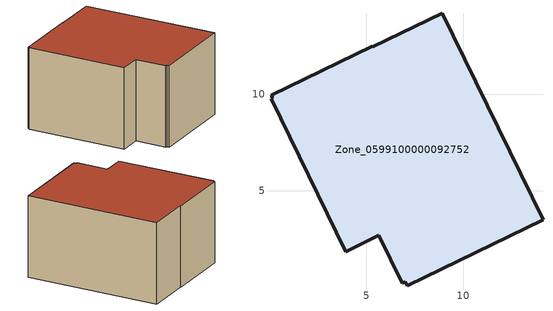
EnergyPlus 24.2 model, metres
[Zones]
Zone_0599100000092752
 floor ground (C_G): 7,0.28 6.86,0.21 5.65,2.7 3.92,1.85 0.06,9.76 0.14,9.8 0.07,9.93 5.31,12.48 5.33,12.44 8.93,14.19 14.14,3.5 7.12,0.08 z0
 wall outside (C_F): 14.14,3.5 8.93,14.19 5.33,12.44 5.31,12.48 0.07,9.93 0.14,9.8 0.06,9.76 3.92,1.85 5.65,2.7 6.86,0.21 7,0.28 7.12,0.08 14.14,3.5 z0:7.16
 roof outside (C_R): 6.86,0.21 7,0.28 7.12,0.08 14.14,3.5 8.93,14.19 5.33,12.44 5.31,12.48 0.07,9.93 0.14,9.8 0.06,9.76 3.92,1.85 5.65,2.7 z7.16
[BUILDING]
Pand.0599100000092752: North Axis=0; Terrain=City; Loads Convergence Tolerance Value=0.04; Temperature Convergence Tolerance Value=0.4; Solar Distribution=FullExterior; Maximum Number of Warmup Days=25; Minimum Number of Warmup Days=1
[Site:Location]
Rotterdam.The.Hague.AP_ZH_NLD Design_Conditions: Latitude=51.96; Longitude=4.45; Time Zone=1; Elevation=-4.5
[SITE:GROUNDTEMPERATURE:BUILDINGSURFACE]
18, 18, 18, 18, 18, 18, 18, 18, 18, 18, 18, 18
[MATERIAL] Thermal Absorptance=0.9; Solar Absorptance=0.7; Visible Absorptance=0.7
Name | Roughness | Thickness | Conductivity | Density | Specific Heat
G.TC.1965-1974 | MediumSmooth | 0.15 | 0.882353 | 540 | 1210
F.TC.1965-1974 | Rough | 0.3 | 0.697674 | 1920 | 840
R.TC.1965-1974 | MediumRough | 0.2 | 0.232558 | 1500 | 1000
[CONSTRUCTION]
C_G: G.TC.1965-1974
C_F: F.TC.1965-1974
C_R: R.TC.1965-1974
[ZONE]
Zone_0599100000092752: Type=1; Multiplier=1; Ceiling Height=Autocalculate; Volume=Autocalculate; Floor Area=autocalculate; Part of Total Floor Area=Yes
[ZONEINFILTRATION:DESIGNFLOWRATE]
Infil_Zone_0599100000092752: Zone or ZoneList or Space or SpaceList=Zone_0599100000092752; Schedule=AlwaysOn; Design Flow Rate Calculation Method=Flow/Area; Flow Rate per Floor Area=0.003; Constant Term Coefficient=1; Temperature Term Coefficient=0; Velocity Term Coefficient=0; Velocity Squared Term Coefficient=0
[HVACTEMPLATE:ZONE:IDEALLOADSAIRSYSTEM]
Zone_0599100000092752: Maximum Heating Supply Air Temperature=50; Minimum Cooling Supply Air Temperature=13; Maximum Heating Supply Air Humidity Ratio=0.0156; Minimum Cooling Supply Air Humidity Ratio=0.0077; Heating Limit=NoLimit; Cooling Limit=NoLimit; Dehumidification Control Type=ConstantSensibleHeatRatio; Cooling Sensible Heat Ratio=0.7; Dehumidification Setpoint=60; Humidification Control Type=None; Humidification Setpoint=30; Outdoor Air Method=None; Outdoor Air Flow Rate per Person=0.00944; Outdoor Air Flow Rate per Zone Floor Area=0; Outdoor Air Flow Rate per Zone=0; Demand Controlled Ventilation Type=None; Outdoor Air Economizer Type=NoEconomizer; Heat Recovery Type=None; Sensible Heat Recovery Effectiveness=0.7; Latent Heat Recovery Effectiveness=0.65
[ZONECONTROL:THERMOSTAT]
ThermostatControl_Zone_0599100000092752: Zone or ZoneList=Zone_0599100000092752; Control Type Schedule=DualSetpointControlType; Control 1=Thermostat_Zone_0599100000092752; Temperature Difference Between Cutout And Setpoint=0
[THERMOSTATSETPOINT:DUALSETPOINT]
Thermostat_Zone_0599100000092752: Heating Setpoint Temperature Schedule=HeatingSetpoint_Zone_0599100000092752; Cooling Setpoint Temperature Schedule=CoolingSetpoint_Zone_0599100000092752
[SCHEDULE:COMPACT]
HeatingSetpoint_Zone_0599100000092752: Through: 12/31, For: AllDays, Until: 24:00, 21
CoolingSetpoint_Zone_0599100000092752: Through: 12/31, For: AllDays, Until: 24:00, 24
DualSetpointControlType: Through: 12/31, For: AllDays, Until: 24:00, 4
AlwaysOn: Through: 12/31, For: AllDays, Until: 24:00, 1
